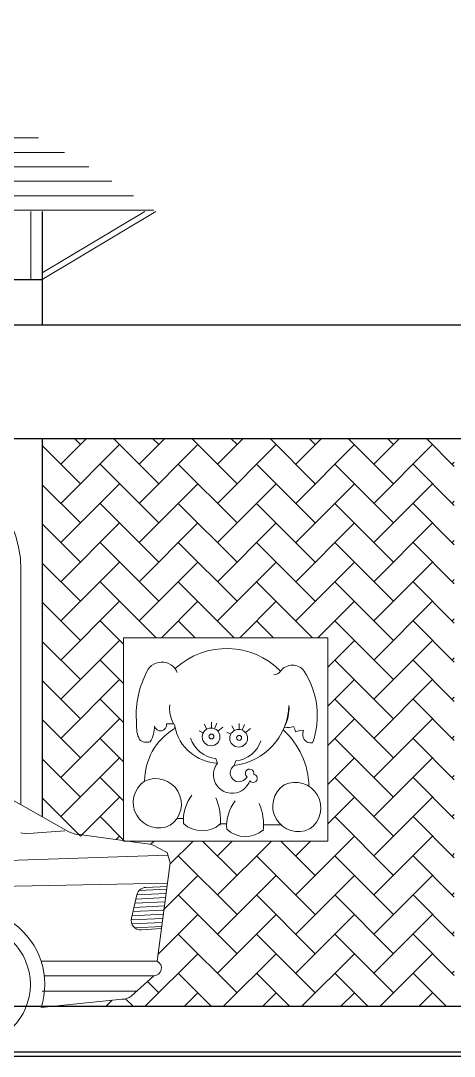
# Model space of a CAD drawing. Header units: inches. Extents: x 17.6 to 55, y 11.8 to 85.9.
# Drawn here: x 35.82 to 37.731, y 59.442 to 64.002 of the extents above; entities that cross this region are included whole.
import ezdxf

# ---------------------------------------------------------------- set-up
doc = ezdxf.new("R2010")
doc.units = ezdxf.units.IN
doc.header["$MEASUREMENT"] = 0
for name, color, linetype, lineweight, true_color in [('DOOR WINDOW 1 100', 7, 'Continuous', 15, 0x666666), ('FURNITURE F 1 100', 7, 'Continuous', 13, 0x93979a), ('HATCH F 1 100', 7, 'Continuous', 0, 0xc9c9c9)]:
    doc.layers.add(name, color=color, linetype=linetype, lineweight=lineweight, true_color=true_color)
doc.layers.add('WALL 1 100', color=250, linetype='Continuous', lineweight=30)

msp = doc.modelspace()

# ---------------------------------------------------------------- hatches: boundary and pattern name
at = {"layer": 'HATCH F 1 100'}
h = msp.add_hatch(dxfattribs=at)
h.set_pattern_fill('ANSI31', color=256, scale=0.02, angle=135, style=0)
h.set_pattern_definition([(180, (-1398.88951, -763.15725), (-7e-18, -0.0635), [])])
edge = h.paths.add_edge_path()
edge.add_arc((33.8341, 59.6095), 4.3914, 54.0044, 125.9956)
edge.add_line((31.2532, 63.1624), (31.7532, 63.1624))
edge.add_line((31.7532, 63.1624), (35.915, 63.1624))
edge.add_line((35.915, 63.1624), (36.415, 63.1624))

# ---------------------------------------------------------------- linework, layer by layer
at = {"layer": 'DOOR WINDOW 1 100'}
for p, q in [((37.1734, 61.2852), (36.2728, 61.2852)), ((36.2728, 61.2852), (36.2728, 60.3903)), ((37.1734, 60.3903), (37.1734, 61.2852)), ((36.2728, 60.3903), (37.1734, 60.3903))]:
    msp.add_line(p, q, dxfattribs=at)
at = {"layer": 'FURNITURE F 1 100'}
for p, q in [((35.865, 63.1624), (35.865, 62.8624)), ((35.915, 62.8624), (36.415, 63.1624)), ((35.915, 62.8916), (36.3664, 63.1624)), ((35.9974, 62.0493), (36.1105, 62.1624)), ((36.0836, 62.1355), (36.0567, 62.1624)), ((36.2728, 62.1186), (36.2291, 62.1624)), ((36.3422, 62.0493), (36.4553, 62.1624)), ((36.4284, 62.1355), (36.4015, 62.1624)), ((36.7733, 61.9631), (36.5739, 62.1624)), ((36.6871, 62.0493), (36.8002, 62.1624)), ((36.7733, 62.1355), (36.7463, 62.1624)), ((37.1181, 61.9631), (36.9188, 62.1624)), ((37.0319, 62.0493), (37.145, 62.1624)), ((37.1181, 62.1355), (37.0912, 62.1624)), ((37.4629, 61.9631), (37.2636, 62.1624)), ((37.3767, 62.0493), (37.4899, 62.1624)), ((37.4629, 62.1355), (37.436, 62.1624)), ((37.7311, 62.0397), (37.6084, 62.1624)), ((36.0836, 61.9631), (35.915, 62.1316)), ((35.9974, 61.8768), (36.256, 62.1355)), ((36.4284, 61.9631), (36.2728, 62.1186)), ((36.3422, 61.8768), (36.6008, 62.1355)), ((36.6871, 61.8768), (36.9457, 62.1355)), ((37.0319, 61.8768), (37.2905, 62.1355)), ((37.3767, 61.8768), (37.6354, 62.1355)), ((36.2728, 61.9462), (36.1698, 62.0493)), ((36.7733, 61.7906), (36.5146, 62.0493)), ((37.1181, 61.7906), (36.8595, 62.0493)), ((37.4629, 61.7906), (37.2043, 62.0493)), ((37.7311, 61.8673), (37.5492, 62.0493)), ((37.7216, 62.0493), (37.7311, 62.0588)), ((36.0836, 61.7906), (35.915, 61.9592)), ((35.9974, 61.7044), (36.256, 61.9631)), ((36.4284, 61.7906), (36.2728, 61.9462)), ((36.3422, 61.7044), (36.6008, 61.9631)), ((36.6871, 61.7044), (36.9457, 61.9631)), ((37.0319, 61.7044), (37.2905, 61.9631)), ((37.3767, 61.7044), (37.6354, 61.9631)), ((36.2728, 61.7738), (36.1698, 61.8768)), ((36.7733, 61.6182), (36.5146, 61.8768)), ((37.1181, 61.6182), (36.8595, 61.8768)), ((37.4629, 61.6182), (37.2043, 61.8768)), ((37.7311, 61.6949), (37.5492, 61.8768)), ((37.7216, 61.8768), (37.7311, 61.8864)), ((36.0836, 61.6182), (35.915, 61.7868)), ((35.9974, 61.532), (36.256, 61.7906)), ((36.3422, 61.532), (36.6008, 61.7906)), ((36.6871, 61.532), (36.9457, 61.7906)), ((37.0319, 61.532), (37.2905, 61.7906)), ((37.3767, 61.532), (37.6354, 61.7906)), ((36.4284, 61.6182), (36.2728, 61.7738)), ((36.4284, 61.4458), (36.1698, 61.7044)), ((36.7733, 61.4458), (36.5146, 61.7044)), ((37.1181, 61.4458), (36.8595, 61.7044)), ((37.4629, 61.4458), (37.2043, 61.7044)), ((37.7311, 61.5225), (37.5492, 61.7044)), ((37.7216, 61.7044), (37.7311, 61.714)), ((36.0836, 61.4458), (35.915, 61.6144)), ((35.9974, 61.3596), (36.256, 61.6182)), ((36.3422, 61.3596), (36.6008, 61.6182)), ((36.6871, 61.3596), (36.9457, 61.6182)), ((37.0319, 61.3596), (37.2905, 61.6182)), ((37.3767, 61.3596), (37.6354, 61.6182)), ((35.821, 60.5504), (35.821, 61.584)), ((36.4166, 61.2852), (36.1698, 61.532)), ((36.7615, 61.2852), (36.5146, 61.532)), ((37.1063, 61.2852), (36.8595, 61.532)), ((37.4629, 61.2734), (37.2043, 61.532)), ((37.7311, 61.35), (37.5492, 61.532)), ((37.7216, 61.532), (37.7311, 61.5415)), ((36.0836, 61.2734), (35.915, 61.4419)), ((35.9974, 61.1872), (36.256, 61.4458)), ((36.4402, 61.2852), (36.6008, 61.4458)), ((36.7851, 61.2852), (36.9457, 61.4458)), ((37.1299, 61.2852), (37.2905, 61.4458)), ((37.3767, 61.1872), (37.6354, 61.4458)), ((36.2728, 61.2565), (36.1698, 61.3596)), ((36.589, 61.2852), (36.5146, 61.3596)), ((36.9339, 61.2852), (36.8595, 61.3596)), ((37.4629, 61.1009), (37.2043, 61.3596)), ((37.7311, 61.1776), (37.5492, 61.3596)), ((37.7216, 61.3596), (37.7311, 61.3691)), ((36.0836, 61.1009), (35.915, 61.2695)), ((35.9974, 61.0147), (36.256, 61.2734)), ((37.1734, 61.1562), (37.2905, 61.2734)), ((37.3767, 61.0147), (37.6354, 61.2734)), ((37.7216, 61.1872), (37.7311, 61.1967)), ((36.2728, 61.0841), (36.1698, 61.1872)), ((37.4629, 60.9285), (37.2043, 61.1872)), ((37.7311, 61.0052), (37.5492, 61.1872)), ((36.0836, 60.9285), (35.915, 61.0971)), ((35.9974, 60.8423), (36.256, 61.1009)), ((37.1734, 60.9838), (37.2905, 61.1009)), ((37.3767, 60.8423), (37.6354, 61.1009)), ((36.2728, 60.9117), (36.1698, 61.0147)), ((37.4629, 60.7561), (37.2043, 61.0147)), ((37.7311, 60.8328), (37.5492, 61.0147)), ((37.7216, 61.0147), (37.7311, 61.0243)), ((36.0836, 60.7561), (35.915, 60.9247)), ((35.9974, 60.6699), (36.256, 60.9285)), ((37.1734, 60.8114), (37.2905, 60.9285)), ((37.3767, 60.6699), (37.6354, 60.9285)), ((36.493, 60.9063), (36.4624, 60.9063)), ((36.6063, 60.876), (36.6243, 60.8667)), ((36.64, 60.8829), (36.6282, 60.9042)), ((36.6609, 60.9133), (36.6609, 60.8878)), ((36.6745, 60.8847), (36.6845, 60.9097)), ((36.7109, 60.8915), (36.6892, 60.8737)), ((36.7617, 60.8767), (36.7498, 60.898)), ((36.7825, 60.9071), (36.7825, 60.8816)), ((36.7962, 60.8785), (36.8062, 60.9035)), ((36.8325, 60.8853), (36.8108, 60.8675)), ((36.2728, 60.7393), (36.1698, 60.8423)), ((36.7279, 60.8699), (36.746, 60.8605)), ((37.4629, 60.5837), (37.2043, 60.8423)), ((37.7311, 60.6604), (37.5492, 60.8423)), ((37.7216, 60.8423), (37.7311, 60.8519)), ((36.0836, 60.5837), (35.915, 60.7522)), ((35.9974, 60.4975), (36.256, 60.7561)), ((36.6796, 60.7534), (36.6871, 60.7334)), ((36.768, 60.7427), (36.7605, 60.7226)), ((37.1734, 60.639), (37.2905, 60.7561)), ((37.3767, 60.4975), (37.6354, 60.7561)), ((36.0327, 60.431), (35.534, 60.7122)), ((36.2728, 60.5669), (36.1698, 60.6699)), ((37.4629, 60.4113), (37.2043, 60.6699)), ((37.7311, 60.4879), (37.5492, 60.6699)), ((37.7216, 60.6699), (37.7311, 60.6794)), ((36.0836, 60.4113), (35.915, 60.5798)), ((36.0836, 60.4113), (36.256, 60.5837)), ((37.1734, 60.4666), (37.2905, 60.5837)), ((37.3767, 60.3251), (37.6354, 60.5837)), ((36.2728, 60.3944), (36.1698, 60.4975)), ((37.4629, 60.2388), (37.2043, 60.4975)), ((37.7311, 60.3155), (37.5492, 60.4975)), ((37.7216, 60.4975), (37.7311, 60.507)), ((36.0151, 60.4344), (35.8542, 60.4229)), ((36.3986, 60.3755), (36.079, 60.4183)), ((36.8905, 60.4619), (36.9661, 60.4619)), ((36.2413, 60.3966), (36.256, 60.4113)), ((36.3934, 60.3762), (36.4075, 60.3903)), ((36.4653, 60.3399), (36.3986, 60.3755)), ((36.4787, 60.2891), (36.5799, 60.3903)), ((36.7733, 60.2388), (36.6218, 60.3903)), ((36.6871, 60.3251), (36.7523, 60.3903)), ((36.6871, 60.1526), (36.9247, 60.3903)), ((37.1181, 60.2388), (36.9667, 60.3903)), ((37.0319, 60.1526), (37.2905, 60.4113)), ((37.0319, 60.3251), (37.0971, 60.3903)), ((37.3767, 60.1526), (37.6354, 60.4113)), ((33.8695, 60.2452), (36.4691, 60.3274)), ((36.4653, 60.3399), (36.4794, 60.2942)), ((37.7216, 60.3251), (37.7311, 60.3346)), ((36.4794, 60.2942), (36.4208, 59.8606)), ((36.7733, 60.0664), (36.5146, 60.3251)), ((37.1181, 60.0664), (36.8595, 60.3251)), ((37.4629, 60.0664), (37.2043, 60.3251)), ((37.7311, 60.1431), (37.5492, 60.3251)), ((36.4481, 60.0861), (36.6008, 60.2388)), ((36.6871, 59.9802), (36.9457, 60.2388)), ((37.0319, 59.9802), (37.2905, 60.2388)), ((37.3767, 59.9802), (37.6354, 60.2388)), ((36.4666, 60.2049), (32.764, 60.1307)), ((36.4654, 60.1907), (36.371, 60.1861)), ((36.3319, 60.1535), (36.3076, 60.0505)), ((36.3318, 60.1531), (36.4612, 60.1594)), ((36.3412, 60.1717), (36.4636, 60.1777)), ((36.7733, 59.894), (36.5146, 60.1526)), ((37.1181, 59.894), (36.8595, 60.1526)), ((37.4629, 59.894), (37.2043, 60.1526)), ((37.7311, 59.9707), (37.5492, 60.1526)), ((37.7216, 60.1526), (37.7311, 60.1622)), ((36.3188, 60.098), (36.4537, 60.1046)), ((36.3231, 60.1164), (36.4562, 60.1228)), ((36.3274, 60.1347), (36.4587, 60.1411)), ((36.3101, 60.0612), (36.4488, 60.068)), ((36.3144, 60.0796), (36.4513, 60.0863)), ((36.4248, 59.8904), (36.6008, 60.0664)), ((36.6871, 59.8078), (36.9457, 60.0664)), ((37.0319, 59.8078), (37.2905, 60.0664)), ((37.3767, 59.8078), (37.6354, 60.0664)), ((36.3065, 60.0429), (36.4463, 60.0497)), ((36.3095, 60.0249), (36.4439, 60.0314)), ((36.3227, 60.0074), (36.4414, 60.0132)), ((36.3519, 59.9985), (36.4403, 60.005)), ((36.7733, 59.7216), (36.5146, 59.9802)), ((37.1181, 59.7216), (36.8595, 59.9802)), ((37.4629, 59.7216), (37.2043, 59.9802)), ((37.7311, 59.7983), (37.5492, 59.9802)), ((37.7216, 59.9802), (37.7311, 59.9898)), ((36.3692, 59.6624), (36.6008, 59.894)), ((36.4284, 59.894), (36.4257, 59.8967)), ((36.7141, 59.6624), (36.9457, 59.894)), ((37.0589, 59.6624), (37.2905, 59.894)), ((37.4038, 59.6624), (37.6354, 59.894)), ((35.91, 59.8606), (36.4218, 59.8606)), ((35.9239, 59.7968), (36.4073, 59.7968)), ((36.4073, 59.7968), (36.3066, 59.7068)), ((36.66, 59.6624), (36.5146, 59.8078)), ((37.0049, 59.6624), (36.8595, 59.8078)), ((37.3497, 59.6624), (37.2043, 59.8078)), ((37.6946, 59.6624), (37.5492, 59.8078)), ((37.7216, 59.8078), (37.7311, 59.8173)), ((36.4284, 59.7216), (36.3787, 59.7713)), ((35.91, 59.6566), (36.2672, 59.6935)), ((36.3311, 59.7287), (35.9146, 59.7287)), ((36.1968, 59.6624), (36.2234, 59.6889)), ((36.3152, 59.6624), (36.2823, 59.6953)), ((36.5417, 59.6624), (36.6008, 59.7216)), ((36.8865, 59.6624), (36.9457, 59.7216)), ((37.2313, 59.6624), (37.2905, 59.7216)), ((37.5762, 59.6624), (37.6354, 59.7216)), ((35.8445, 59.6624), (35.9119, 59.6624)), ((35.9665, 59.6624), (49.9698, 59.6624)), ((35.9703, 59.6624), (35.97, 59.6628))]:
    msp.add_line(p, q, dxfattribs=at)
for points in [[(36.5023, 61.1508, -0.403449), (36.9657, 61.1378, 0.016236)], [(36.9354, 61.1227, 0.254027), (36.9657, 61.1378, -0.522258), (37.0694, 61.1378, -0.232641), (37.1064, 60.8223, -0.612372), (37.0671, 60.8768, 0.175612), (37.0309, 60.8707, 0.150135), (37.0224, 60.8947, -0.165617), (36.9821, 60.8915, 0.127319), (37.0024, 60.9868, -0.370438), (36.7605, 60.7226, 1.156199)], [(36.3662, 60.6539, -0.258581), (36.493, 60.8826, 0.55422), (36.493, 60.9063, -0.136903), (36.4767, 60.9904, -14.423873)]]:
    msp.add_lwpolyline(points, format="xyb", dxfattribs=at)
for points in [[(36.5087, 60.4897), (36.5372, 60.4897)], [(36.6994, 60.4652), (36.7276, 60.4652)]]:
    msp.add_lwpolyline(points, dxfattribs=at)
for centre, radius in [((36.6591, 60.8487), 0.0391), ((36.7807, 60.8426), 0.0391), ((36.6609, 60.8505), 0.0109), ((36.7825, 60.8444), 0.0109), ((35.5946, 59.7586), 0.2678)]:
    msp.add_circle(centre, radius, dxfattribs=at)
for centre, radius, start, end in [((35.3206, 61.5832), 0.5004, 0.0877, 179.9123), ((36.4421, 61.1044), 0.0738, 22.5922, 162.8945), ((36.7286, 60.9464), 0.3997, 153.2847, 185.5516), ((36.4676, 60.8959), 0.1373, 175.0443, 205.3619), ((36.2932, 60.8894), 0.116, 327.5649, 3.2529), ((36.4355, 60.9025), 0.0272, 193.7972, 8.1781), ((36.6939, 60.9309), 0.1977, 190.623, 268.0247), ((36.7552, 60.6282), 0.3347, 0.5793, 48.5638), ((36.3763, 60.8752), 0.0503, 229.3291, 287.1819), ((36.6944, 60.8852), 0.1327, 198.6642, 263.6091), ((36.7532, 60.8745), 0.1327, 276.3909, 341.3358), ((36.7517, 60.6825), 0.0823, 141.8443, 341.1187), ((36.7825, 60.6903), 0.039, 124.2341, 334.1892), ((36.8287, 60.6884), 0.0187, 346.0193, 233.467), ((36.4284, 60.5602), 0.1124, 123.5719, 296.6794), ((36.4155, 60.5527), 0.1125, 304.2997, 115.9515), ((36.8447, 60.6659), 0.0181, 213.4802, 83.0965), ((37.0302, 60.5363), 0.1125, 304.2997, 115.9515), ((37.0431, 60.5438), 0.1124, 123.5719, 296.6794), ((36.7205, 60.4806), 0.1835, 142.5062, 184.173), ((36.4538, 60.4842), 0.2463, 354.3063, 22.9231), ((36.9109, 60.4556), 0.1835, 142.5062, 184.173), ((36.6442, 60.4592), 0.2463, 354.3063, 22.9231), ((36.6196, 60.5559), 0.1208, 227.1835, 311.367), ((35.8471, 60.5219), 0.0993, 254.0453, 274.0881), ((36.0814, 60.5175), 0.0993, 240.5846, 268.602), ((36.81, 60.5308), 0.1208, 227.1835, 311.367), ((36.3731, 60.1438), 0.0423, 92.7925, 166.721), ((35.5946, 59.7586), 0.3316, 342.0798, 197.9202), ((36.3488, 60.0408), 0.0423, 166.721, 274.1915), ((36.4068, 59.8305), 0.0336, 270.8248, 63.518), ((36.2672, 59.7581), 0.0647, 270, 307.4907)]:
    msp.add_arc(centre, radius, start, end, dxfattribs=at)
at = {"layer": 'WALL 1 100'}
for p, q in [((35.915, 63.1624), (35.915, 62.6624)), ((31.7534, 62.8624), (35.915, 62.8624)), ((30.4052, 62.6624), (37.89, 62.6624)), ((30.3363, 62.1624), (37.89, 62.1624)), ((35.915, 62.1624), (35.915, 60.4974))]:
    msp.add_line(p, q, dxfattribs=at)
at = {"layer": 'WALL 1 100', "linetype": 'Continuous'}
for p, q in [((18.1285, 59.6624), (49.9698, 59.6624)), ((18.1285, 59.4624), (49.9698, 59.4624)), ((18.1285, 59.4424), (49.9698, 59.4424))]:
    msp.add_line(p, q, dxfattribs=at)

doc.saveas('drawing.dxf')
